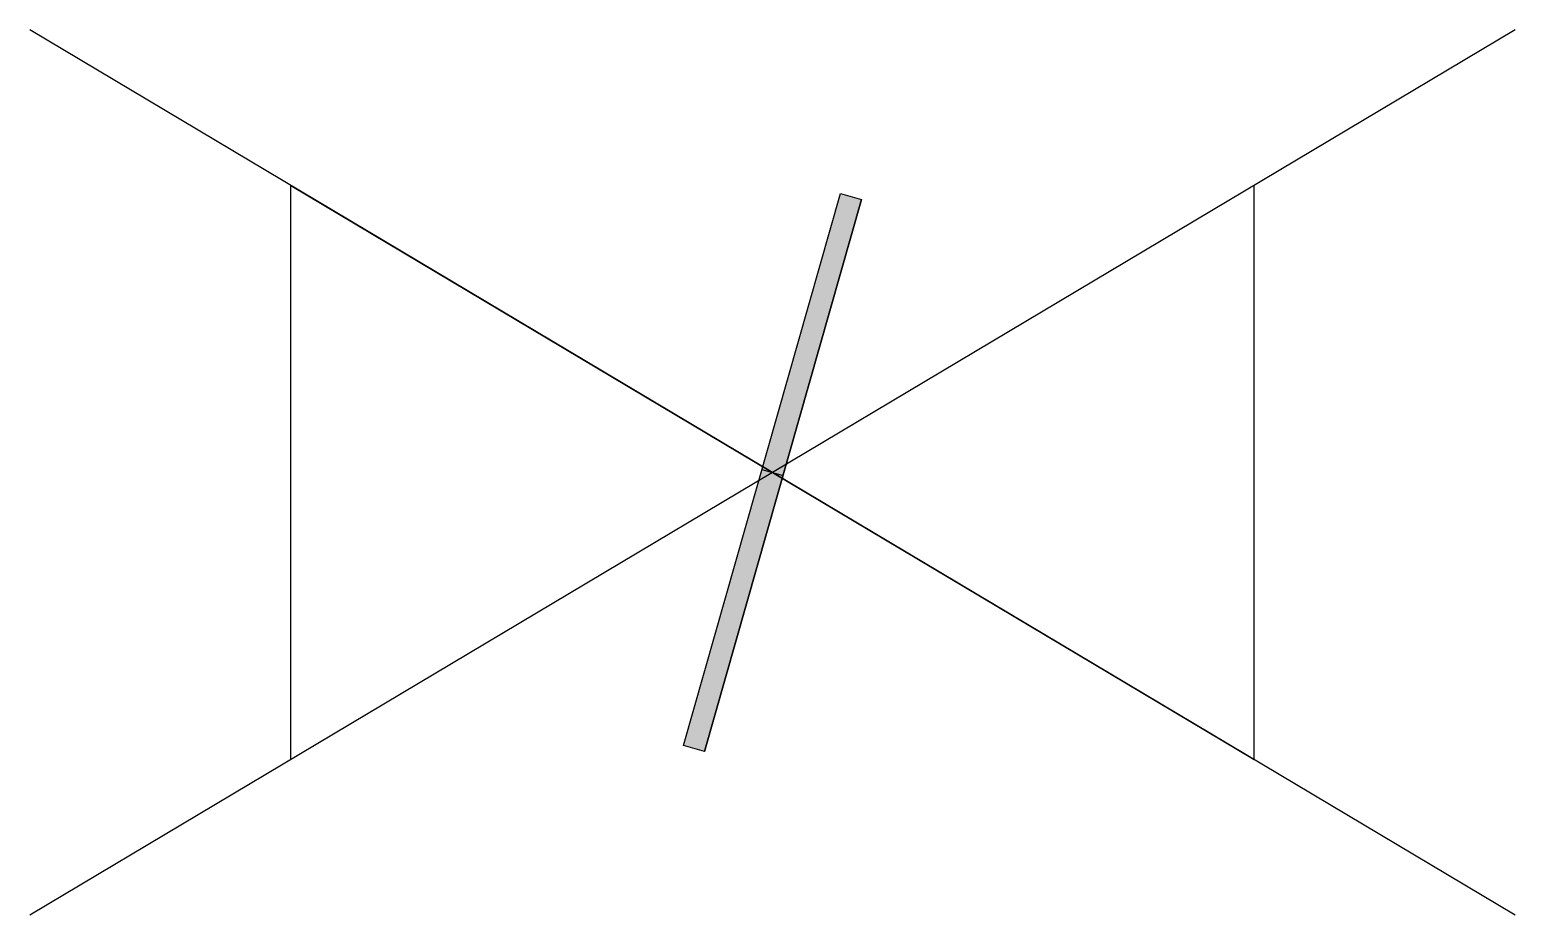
# Model space of a CAD drawing. Extents: x -3.55 to 3.55, y -2.12 to 2.12.
import ezdxf

# ---------------------------------------------------------------- set-up
doc = ezdxf.new("R2010")
doc.units = 0
doc.header["$LTSCALE"] = 0.2

msp = doc.modelspace()

# ---------------------------------------------------------------- hatches: boundary and pattern name
at = {"ltscale": 0.1}
msp.add_hatch(color=256, dxfattribs=at).paths.add_polyline_path([(-0.3253, -1.3351), (-0.4263, -1.3064), (0.3253, 1.3351), (0.4263, 1.3064)])

# ---------------------------------------------------------------- linework, layer by layer
for p, q in [((3.5539, 2.1182), (-3.5539, -2.1182)), ((3.5539, -2.1182), (-3.5539, 2.1182)), ((-2.3039, 1.3732), (2.3039, -1.3732)), ((2.3039, -1.3732), (2.3039, 1.3732)), ((-0.0505, 0.0144), (0.0505, -0.0144))]:
    msp.add_line(p, q)
for p, q in [((-2.3039, -1.3732), (-2.3039, 1.3732)), ((-0.4263, -1.3064), (0.3253, 1.3351)), ((-0.3253, -1.3351), (0.4263, 1.3064)), ((-0.0505, 0.0144), (0.0505, -0.0144))]:
    msp.add_line(p, q, dxfattribs=at)
at = {"ltscale": 0.1, "flags": 128}
msp.add_lwpolyline([(-0.3253, -1.3351), (-0.4263, -1.3064), (0.3253, 1.3351), (0.4263, 1.3064)], close=True, dxfattribs=at)

doc.saveas('drawing.dxf')
